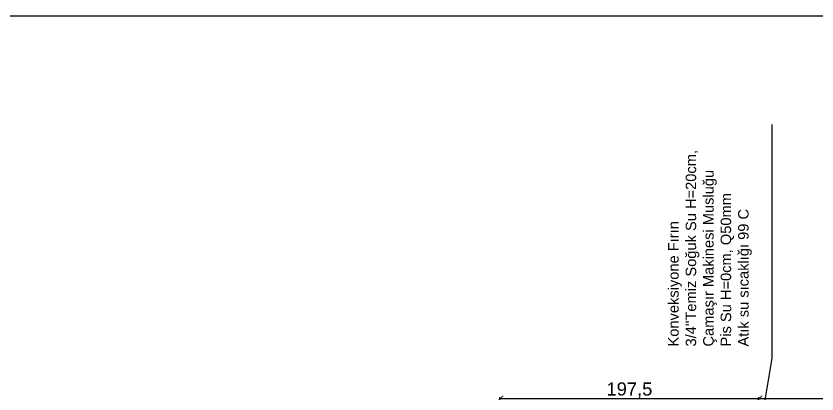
# Model space of a CAD drawing. Header units: millimetres. Extents: x -3164 to 12587, y -18082 to -16228.
# Drawn here: x 5888 to 6499, y -16516 to -16228 of the extents above; entities that cross this region are included whole.
import ezdxf

# ---------------------------------------------------------------- set-up
doc = ezdxf.new("R2010")
doc.units = ezdxf.units.MM
doc.layers.add('Mtm-Sıhhi Tesisat', color=5, linetype='Continuous')
doc.styles.get("Standard").update_dxf_attribs({"font": 'arial.ttf'})
doc.dimstyles.new('ISO-25', dxfattribs={"dimtxt": 10, "dimasz": 5, "dimexe": 1.25, "dimexo": 10, "dimtad": 1, "dimdec": 1, "dimtxsty": 'Standard', "dimblk": 'ARCHTICK', "dimcen": 2.5, "dimadec": 0, "dimazin": 0, "dimtfac": 1, "dimtdec": 1, "dimtmove": 0, "dimatfit": 3, "dimfxl": 1, "dimarcsym": 0})

# ---------------------------------------------------------------- blocks, each defined once
blk = doc.blocks.new('A$C150D3DE2')
at = {"layer": 'Mtm-Sıhhi Tesisat', "color": 140}
blk.add_line((81.32, 178.13), (81.32, 0), dxfattribs=at)
at = {"layer": 'Mtm-Sıhhi Tesisat', "color": 140, "insert": (2.37, 8.79), "char_height": 8, "width": 3007.9961, "attachment_point": 1, "rotation": 90}
blk.add_mtext("Konveksiyone Fırın\\P3/4''Temiz Soğuk Su H=20cm, \\PÇamaşır Makinesi Musluğu\\PPis Su H=0cm, Q50mm\\PAtık su sıcaklığı 99 C", dxfattribs=at)
blk = doc.blocks.new('_ArchTick')
at = {"color": 0, "linetype": 'ByBlock', "const_width": 0.15}
blk.add_lwpolyline([(-0.5, -0.5), (0.5, 0.5)], dxfattribs=at)
blk = doc.blocks.new('*D180')
at = {"color": 0, "lineweight": -2, "transparency": 16777216}
for p, q in [((6454.59, -16537.33), (6454.59, -16518.87)), ((6658.44, -16520.12), (6454.59, -16520.12)), ((6658.44, -16536.46), (6658.44, -16518.87))]:
    blk.add_line(p, q, dxfattribs=at)
at = {"layer": 'Defpoints', "color": 0, "transparency": 16777216}
for p in [(6454.59, -16520.12), (6454.59, -16547.33), (6658.44, -16546.46)]:
    blk.add_point(p, dxfattribs=at)
at = {"color": 0, "lineweight": -2, "transparency": 16777216, "xscale": 5, "yscale": 5, "zscale": 5, "rotation": 180}
blk.add_blockref('_ArchTick', (6454.59, -16520.12), dxfattribs=at)
at = {"color": 0, "lineweight": -2, "transparency": 16777216, "xscale": 5, "yscale": 5, "zscale": 5}
blk.add_blockref('_ArchTick', (6658.44, -16520.12), dxfattribs=at)
at = {"color": 0, "transparency": 16777216, "insert": (6556.51, -16513.48), "char_height": 10, "attachment_point": 5}
blk.add_mtext('203,9', dxfattribs=at)
blk = doc.blocks.new('*D196')
at = {"color": 0, "lineweight": -2, "transparency": 16777216}
for p, q in [((6257.08, -16538.17), (6257.08, -16518.87)), ((6454.59, -16520.12), (6257.08, -16520.12)), ((6454.59, -16537.33), (6454.59, -16518.87))]:
    blk.add_line(p, q, dxfattribs=at)
at = {"layer": 'Defpoints', "color": 0, "transparency": 16777216}
for p in [(6257.08, -16520.12), (6454.59, -16547.33), (6257.08, -16548.17)]:
    blk.add_point(p, dxfattribs=at)
at = {"color": 0, "lineweight": -2, "transparency": 16777216, "xscale": 5, "yscale": 5, "zscale": 5, "rotation": 180}
blk.add_blockref('_ArchTick', (6257.08, -16520.12), dxfattribs=at)
at = {"color": 0, "lineweight": -2, "transparency": 16777216, "xscale": 5, "yscale": 5, "zscale": 5}
blk.add_blockref('_ArchTick', (6454.59, -16520.12), dxfattribs=at)
at = {"color": 0, "transparency": 16777216, "insert": (6355.83, -16513.48), "char_height": 10, "attachment_point": 5}
blk.add_mtext('197,5', dxfattribs=at)

msp = doc.modelspace()

# ---------------------------------------------------------------- linework, layer by layer
msp.add_lwpolyline([(5156.72, -17483.09), (7197.13, -17483.09), (7197.13, -16228.06), (5156.72, -16228.06)], close=True)
at = {"layer": 'Mtm-Sıhhi Tesisat', "color": 140}
msp.add_lwpolyline([(6464.32, -16488.97), (6453.1, -16556.22)], dxfattribs=at)

# ---------------------------------------------------------------- block references
at = {"lineweight": 0, "ltscale": 250}
msp.add_blockref('A$C150D3DE2', (6383, -16488.97), dxfattribs=at)

# ---------------------------------------------------------------- dimensions: what is measured, and where the dimension line sits
for base, p1, p2, picture, middle in [((6257.08, -16520.12), (6454.59, -16547.33), (6257.08, -16548.17), '*D196', (6355.83, -16513.48)), ((6454.5868, -16520.1188), (6658.4395, -16546.4636), (6454.5868, -16547.3287), '*D180', (6556.5131, -16513.4843))]:
    dim = msp.add_linear_dim(base=base, p1=p1, p2=p2, dimstyle='ISO-25', override={"dimtmove": 1})
    dim.commit()
    dim.dimension.update_dxf_attribs({"geometry": picture, "text_midpoint": middle})

doc.saveas('drawing.dxf')
